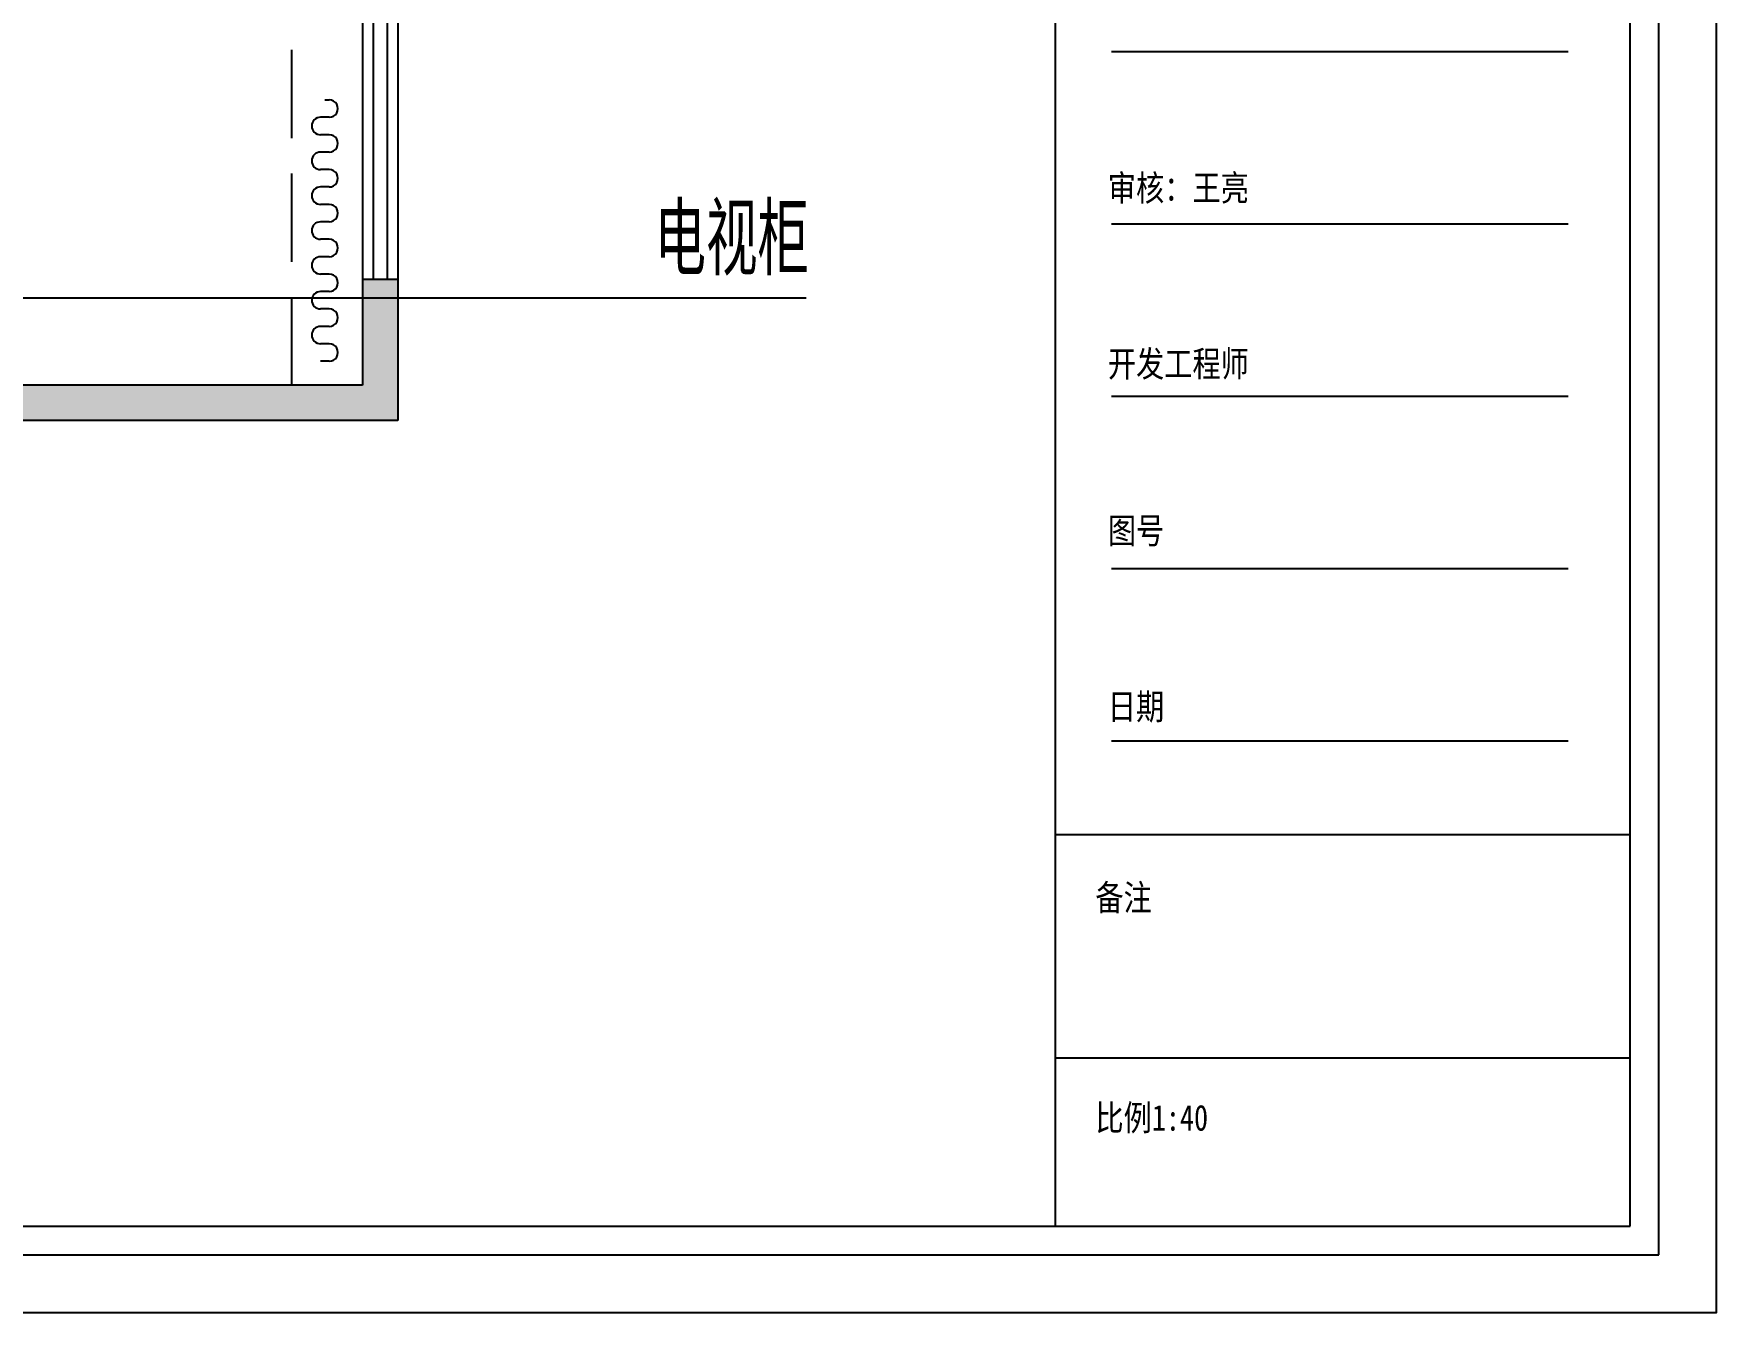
# Model space of a CAD drawing. Extents: x 23971 to 232415, y -48119 to 67869.
# Drawn here: x 215271 to 220035, y 33914 to 37535 of the extents above; entities that cross this region are included whole.
import ezdxf

# ---------------------------------------------------------------- set-up
doc = ezdxf.new("R2010")
doc.units = 0
doc.header["$LTSCALE"] = 1000
doc.header["$MEASUREMENT"] = 0
doc.linetypes.add('DASH', pattern=[0.35, 0.25, -0.1])
for name, color, linetype in [('A-rc 混凝土墙', 255, 'Continuous'), ('DS-DRAPERY', 32, 'Continuous'), ('PUB_DIM', 3, 'Continuous'), ('PUB_TEXT', 7, 'Continuous'), ('WALL', 9, 'Continuous'), ('WINDOW', 4, 'Continuous'), ('活动家具', 7, 'Continuous')]:
    doc.layers.add(name, color=color, linetype=linetype)
doc.styles.add('_TCH_DIM', font='SIMPLEX', dxfattribs={"bigfont": 'GBCBIG'})
doc.styles.get("Standard").update_dxf_attribs({"font": 'gbenor.shx', "bigfont": 'gbcbig.shx'})
doc.styles.add('WJ', font='', dxfattribs={"width": 0.8, "height": 135})
doc.styles.get('WJ').set_extended_font_data('FangSong_GB2312')
doc.dimstyles.new('ISO-25', dxfattribs={"dimtxt": 2.5, "dimasz": 2.5, "dimexe": 1.25, "dimexo": 0.625, "dimtad": 1, "dimtxsty": 'Standard', "dimcen": 2.5, "dimadec": 0, "dimazin": 0, "dimtfac": 1, "dimtmove": 0, "dimatfit": 3, "dimfxl": 1, "dimarcsym": 0})

# ---------------------------------------------------------------- blocks, each defined once
blk = doc.blocks.new('40kuang')
at = {"color": 251}
for p, q in [((-169558.1, 28598.2), (-169558.1, 36672.9)), ((-181089.5, 28598.2), (-169558.1, 28598.2))]:
    blk.add_line(p, q, dxfattribs=at)
for p, q in [((-171265.8, 28679.5), (-171265.8, 36591.5)), ((-169639.4, 28679.5), (-169639.4, 36591.5)), ((-171107.3, 32005.4), (-169814.7, 32005.4)), ((-171107.3, 31517.4), (-169814.7, 31517.4)), ((-171107.3, 31029.5), (-169814.7, 31029.5)), ((-171107.3, 30541.6), (-169814.7, 30541.6)), ((-171107.3, 30053.6), (-169814.7, 30053.6)), ((-171265.8, 29788.8), (-169639.4, 29788.8)), ((-171265.8, 29155.8), (-169639.4, 29155.8)), ((-181008.2, 28679.5), (-169639.4, 28679.5))]:
    blk.add_line(p, q)
blk.add_lwpolyline([(-181275.4, 28435.5), (-169395.4, 28435.5), (-169395.4, 36835.5), (-181275.4, 36835.5)], close=True)
at = {"char_height": 73.19, "attachment_point": 1, "style": 'WJ'}
for s, insert, width in [('{\\fSimSun|b0|i0|c134|p2;审核：王亮}', (-171118.1, 31655.6), 437.804), ('{\\fSimSun|b0|i0|c134|p2;开发工程师}', (-171118.1, 31157.6), 437.804), ('图号', (-171118.1, 30685.1), 437.804), ('日期', (-171118.1, 30187), 437.804), ('{\\fSimSun|b0|i0|c134|p2;备注}', (-171153.3, 29646.4), 583.485), ('{\\fSimSun|b0|i0|c134|p2;比例1:40}', (-171153.3, 29023.1), 583.485)]:
    blk.add_mtext(s, dxfattribs=dict(at, insert=insert, width=width))
blk = doc.blocks.new('B14-1')
for p, q in [((-933.2, 124), (-933.2, 148)), ((-837.2, 148), (-837.2, 100)), ((-741.2, 148), (-741.2, 100)), ((-645.2, 148), (-645.2, 100)), ((-549.2, 148), (-549.2, 100)), ((-453.2, 148), (-453.2, 100)), ((-357.2, 148), (-357.2, 100)), ((-261.2, 148), (-261.2, 100)), ((-165.2, 148), (-165.2, 100)), ((-69.2, 148), (-69.2, 100)), ((26.8, 148), (26.8, 100)), ((122.8, 148), (122.8, 100)), ((218.8, 148), (218.8, 100)), ((314.8, 148), (314.8, 100)), ((410.8, 148), (410.8, 100)), ((506.8, 148), (506.8, 100))]:
    blk.add_line(p, q)
blk.add_lwpolyline([(-933.2, 124, 0, 0, 0), (-1136.7, 124, 90, 0, 0), (-1244.7, 124, 0, 0, 0)], format="xyseb")
for centre, start, end in [((-885.2, 148), 360, 180.00016), ((-693.2, 148), 360, 180.00016), ((-501.2, 148), 360, 180.00016), ((-309.2, 148), 360, 180.00016), ((-117.2, 148), 360, 180.00016), ((74.8, 148), 0, 180.00016), ((266.8, 148), 0, 180.00016), ((458.8, 148), 0, 180.00016), ((-789.2, 100), 180, 360), ((-597.2, 100), 180, 360), ((-405.2, 100), 180, 360), ((-213.2, 100), 180, 360), ((-21.2, 100), 180, 0), ((170.8, 100), 180, 0), ((362.8, 100), 180, 0)]:
    blk.add_arc(centre, 48, start, end)

msp = doc.modelspace()

# ---------------------------------------------------------------- hatches: boundary and pattern name
at = {"layer": '活动家具'}
h = msp.add_hatch(dxfattribs=at)
h.set_pattern_fill('钢筋混凝土', color=251, scale=10, angle=180)
h.set_pattern_definition([(225, (336821.013, 49020.184), (17.6776695, -17.6776695), []), (230, (336821.013, 49020.184), (-71.726018, 6.275213), [7.5, -82.5]), (175, (336821.01, 49020.184), (13.875133, -75.219213), [6, -66]), (280.4514, (336815.036, 49020.71), (-57.85094, -68.943954), [6.37402, -70.11421]), (226.1842, (336821.01, 49000.18), (-106.724105, 16.5519), [11.25, -123.75]), (276.6356, (336812.12, 49001.56), (-93.46627, -97.41179), [9.56103, -105.1713]), (171.1842, (336821.01, 49000.18), (-93.46619, -97.41186), [9, -99]), (201, (336811.013, 49005.184), (-59.690705, 40.26189), [7.5, -82.5]), (146, (336811.01, 49005.184), (-24.331533, -72.515005), [6, -66]), (251.4514, (336806.04, 49008.54), (-84.022263, -32.25305), [6.37402, -70.11421]), (217.5, (336821.013, 49020.184), (-1.2159855, -33.2893854), [0, -65.2, 0, -67, 0, -66.25]), (187.5, (336821.013, 49020.184), (-26.306954, -39.441171), [0, -38.2, 0, -63.7, 0, -25.25]), (147.5, (336843.313, 49020.184), (-53.3822436, 2.255487), [0, -25, 0, -78, 0, -103.5]), (137.5, (336853.313, 49020.184), (-58.318617, -10.010498), [0, -32.5, 0, -51.8, 0, -73.5])])
h.paths.add_polyline_path([(216302.1, 36839), (216202.1, 36839), (216202.1, 36539), (210402.1, 36539), (210402.1, 36639), (210302.1, 36639), (210302.1, 36619), (210302.1, 36439), (216302.1, 36439)])

# ---------------------------------------------------------------- linework, layer by layer
at = {"layer": 'A-rc 混凝土墙'}
for p, q in [((216202.1, 36839), (216202.1, 36539)), ((216302.1, 36839), (216302.1, 36439)), ((216202.1, 36539), (210402.1, 36539)), ((216302.1, 36439), (210302.1, 36439))]:
    msp.add_line(p, q, dxfattribs=at)
at = {"layer": 'WALL', "color": 251, "linetype": 'DASH'}
msp.add_line((216002.1, 36539), (216002.1, 40219), dxfattribs=at)
at = {"layer": 'WINDOW'}
for p, q in [((216202.1, 39919), (216202.1, 36839)), ((216232.1, 39919), (216232.1, 36839)), ((216272.1, 39919), (216272.1, 36839)), ((216302.1, 39919), (216302.1, 36839)), ((216302.1, 36839), (216202.1, 36839))]:
    msp.add_line(p, q, dxfattribs=at)

# ---------------------------------------------------------------- block references
at = {"color": 146}
msp.add_blockref('40kuang', (389429.9, 5478.9), dxfattribs=at)
at = {"layer": 'DS-DRAPERY', "xscale": 0.5138421538021635, "yscale": 0.5138421538021635, "zscale": 0.5138421538021635, "rotation": 270}
msp.add_blockref('B14-1', (216031.5, 36867.7), dxfattribs=at)

# ---------------------------------------------------------------- texts
at = {"layer": 'PUB_TEXT', "style": '_TCH_DIM'}
msp.add_text('电视柜', height=202.55, dxfattribs=at).set_placement((217028.4, 36849.8, 0))

# ---------------------------------------------------------------- leaders
at = {"layer": 'PUB_DIM'}
msp.add_leader([(214580.6, 36786.8, 0), (217458.1, 36786.8, 0)], dimstyle='ISO-25', override={"dimscale": 0, "dimasz": 120, "dimtad": 0, "dimldrblk": 'DotSmall', "dimfxl": 100, "dimfxlon": 1, "dimarcsym": 1}, dxfattribs=at)

doc.saveas('drawing.dxf')
